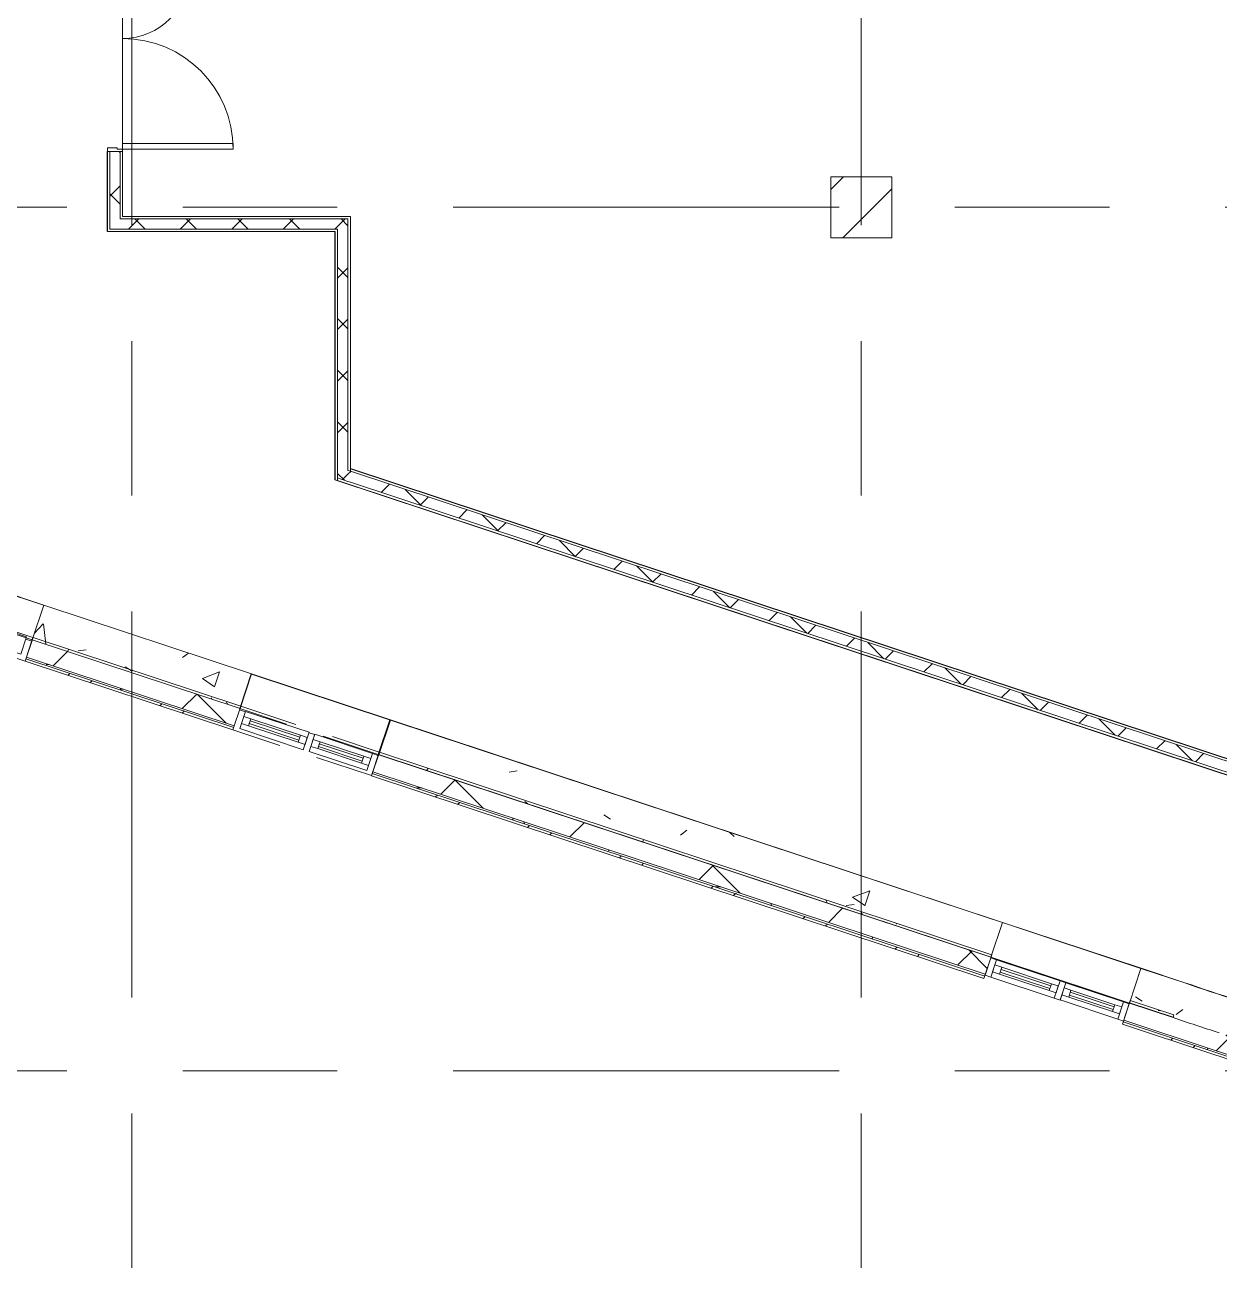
# Model space of a CAD drawing. Header units: millimetres. Extents: x 48966 to 294585, y -43515 to 30344.
# Drawn here: x 65054 to 74873, y -33061 to -22784 of the extents above; entities that cross this region are included whole.
import ezdxf

# ---------------------------------------------------------------- set-up
doc = ezdxf.new("R2010")
doc.units = ezdxf.units.MM
doc.linetypes.add('Осевые', pattern=[6350, 1270, -952.5, 3175, -952.5])
doc.linetypes.add('Сверху', pattern=[793.75, 476.25, -317.5])
for name, color, linetype, lineweight in [('Двери', 7, 'Continuous', 9), ('Импосты витража', 7, 'Continuous', 9), ('Импосты витража-1', 7, 'Continuous', 18), ('Каркас_Импост', 7, 'Continuous', 9), ('Обобщенные модели', 7, 'Continuous', 9), ('Обобщенные модели-1', 7, 'Continuous', 18), ('Общие ребра', 7, 'Continuous', 9), ('Окна', 7, 'Continuous', 9), ('Окна-1', 7, 'Сверху', 9), ('Окна-2', 7, 'Continuous', 18), ('Оси-2', 7, 'Осевые', 9), ('Панель', 7, 'Continuous', 9), ('Перекрытия', 7, 'Continuous', 9), ('Стены', 7, 'Continuous', 9), ('Стены-1', 7, 'Continuous', 18), ('Штриховка разреза-1', 7, 'Continuous', 9)]:
    doc.layers.add(name, color=color, linetype=linetype, lineweight=lineweight)
pattern_1 = [(45, (0, 0), (-212.132, 212.132), []), (135, (0, 0), (-212.132, -212.132), [])]
pattern_2 = [(0, (0, 0), (812.8, 203.2), [67.056, -542.544, 67.056, -542.544, -3251.2]), (0, (0, 0), (812.8, 203.2), [-1219.2, 67.056, -1152.144, 67.056, -542.544, -1422.4]), (0, (0, 0), (812.8, 203.2), [-3048, 67.056, -339.344, 67.056, -948.944]), (120, (304.8, 101.6), (-582.37636, 602.30545), [67.056, -542.544, 67.056, -542.544, -3251.2]), (120, (304.8, 101.6), (-582.37636, 602.30545), [-1219.2, 67.056, -1152.144, 67.056, -542.544, -1422.4]), (120, (304.8, 101.6), (-582.37636, 602.30545), [-3048, 67.056, -339.344, 67.056, -948.944]), (240, (406.4, 508), (-230.42364, -805.50545), [67.056, -542.544, 67.056, -542.544, -3251.2]), (240, (406.4, 508), (-230.42364, -805.50545), [-1219.2, 67.056, -1152.144, 67.056, -542.544, -1422.4]), (240, (406.4, 508), (-230.42364, -805.50545), [-3048, 67.056, -339.344, 67.056, -948.944])]
pattern_3 = [(45, (0, 0), (-502.8943, 502.8943), []), (45, (0, 762), (-502.8943, 502.8943), [])]
pattern_4 = [(45, (0, 0), (-707.107, 707.107), []), (135, (0, 0), (-707.107, -707.107), [])]
pattern_5 = [(50, (0, 0), (1457.472, -127.512), [152.4, -1676.4]), (355, (0, 0), (-281.942, 1528.454), [121.92, -1341.12]), (100.451, (121.5, -10.6), (1175.54, 1400.933), [129.52, -1424.72]), (46.184, (0, 406.4), (2168.632, -336.34), [228.6, -2514.6]), (96.636, (180.7, 378.4), (1899.22, 1979.42), [194.28, -2137.08]), (351.184, (0, 406.4), (1899.24, 1979.4), [182.88, -2011.68]), (21, (203.2, 304.8), (1212.915, -818.121), [152.4, -1676.4]), (326, (203.2, 304.8), (494.417, 1473.504), [121.92, -1341.12]), (71.451, (304.3, 236.6), (1707.337, 655.37), [129.52, -1424.72]), (37.5, (0, 0), (24.7094, 676.4402), [67.056, -1257.808, 67.056, -1294.384, -1346.2]), (37.5, (0, 0), (24.7094, 676.4402), [-2686.304, 67.056, -1279.144]), (7.5, (0, 0), (534.558, 801.444), [67.056, -709.168, 67.056, -1227.328, -513.08]), (7.5, (0, 0), (534.558, 801.444), [-2070.608, 67.056, -446.024]), (327.5, (-453.14, 0), (1084.7275, -45.8312), [67.056, -440.944, 67.056, -1517.904, -2103.12]), (327.5, (-453.14, 0), (1084.7275, -45.8312), [-2092.96, 67.056, -2036.064]), (317.5, (-656.3, 0), (1185.035, 203.414), [67.056, -593.344, 67.056, -985.52, -1493.52]), (317.5, (-656.3, 0), (1185.035, 203.414), [-1712.976, 67.056, -1426.464])]

# ---------------------------------------------------------------- blocks, each defined once
blk = doc.blocks.new('Обобщенные модели 8 - Обобщенные модели 7-1067283-План 4-го этажа на отм_ _8_400')
at = {"layer": 'Обобщенные модели'}
h = blk.add_hatch(dxfattribs=at)
h.set_pattern_fill('FP_7', color=256, style=0, pattern_type=2)
h.set_pattern_definition([(45, (0, 0), (-493.914, 493.914), []), (45, (493.9, 0), (-493.914, 493.914), [873.125, -174.625, 6.706, -167.919])])
h.paths.add_polyline_path([(72182, -24533), (72182, -24033), (71682, -24033), (71682, -24533)], flags=0)
at = {"layer": 'Обобщенные модели-1'}
for p, q in [((72182, -24033), (71682, -24033)), ((71682, -24033), (71682, -24533)), ((72182, -24533), (72182, -24033)), ((71682, -24533), (72182, -24533))]:
    blk.add_line(p, q, dxfattribs=at)
blk = doc.blocks.new('Дверь - Полуторная_001 - ДВ3__21-15-6256103-План 4-го этажа на отм_ _8_400')
at = {"layer": 'Двери'}
for p, q in [((-729, -63), (-684, -63)), ((-729, -972), (-729, -63)), ((-684, -63), (-684, -972)), ((729, -63), (684, -63)), ((684, -63), (684, -612)), ((729, -612), (729, -63)), ((684, -612), (729, -612)), ((-684, -972), (-729, -972))]:
    blk.add_line(p, q, dxfattribs=at)
for centre, radius, start, end in [((-729, -63), 909, 270, 0), ((729, -63), 549, 180, 270)]:
    blk.add_arc(centre, radius, start, end, dxfattribs=at)
at = {"layer": 'Каркас_Импост'}
for p, q in [((-750, 62), (-720, 62)), ((-750, -63), (-750, 62)), ((-720, 62), (-720, -18)), ((720, 62), (750, 62)), ((720, -18), (720, 62)), ((750, 62), (750, -63)), ((-730, -63), (-750, -63)), ((-730, -18), (-730, -63)), ((-720, -18), (-730, -18)), ((730, -18), (720, -18)), ((730, -63), (730, -18)), ((750, -63), (730, -63))]:
    blk.add_line(p, q, dxfattribs=at)
at = {"layer": 'Панель'}
for p, q in [((-684, -63), (-729, -63)), ((-729, -63), (-729, -972)), ((-684, -972), (-684, -63)), ((684, -63), (729, -63)), ((684, -612), (684, -63)), ((729, -63), (729, -612)), ((729, -612), (684, -612)), ((-729, -972), (-684, -972))]:
    blk.add_line(p, q, dxfattribs=at)
blk = doc.blocks.new('M_Окно-Квадратный проем - 1200 x 11450 mm-V1-План 4-го этажа на отм_ _8_400')
at = {"layer": 'Окна'}
for p, q in [((-608, -102), (-608, 102)), ((592, 102), (592, -102))]:
    blk.add_line(p, q, dxfattribs=at)
at = {"layer": 'Окна-1'}
for p, q in [((-608, 102), (592, 102)), ((592, -102), (-608, -102))]:
    blk.add_line(p, q, dxfattribs=at)
blk = doc.blocks.new('M_Окно-Квадратный проем - 1200 x 11450 mm-2096964-План 4-го этажа на отм_ _8_400')
at = {"layer": 'Окна'}
for p, q in [((-608, -150), (-608, 150)), ((592, 150), (592, -150))]:
    blk.add_line(p, q, dxfattribs=at)
at = {"layer": 'Окна-1'}
for p, q in [((-608, 150), (592, 150)), ((592, -150), (-608, -150))]:
    blk.add_line(p, q, dxfattribs=at)
blk = doc.blocks.new('M_Окно-Квадратный проем - 1200 x 11450 mm-V2-План 4-го этажа на отм_ _8_400')
at = {"layer": 'Окна'}
for p, q in [((-608, -150), (-608, 150)), ((592, 150), (592, -150))]:
    blk.add_line(p, q, dxfattribs=at)
at = {"layer": 'Окна-1'}
for p, q in [((-608, 150), (592, 150)), ((592, -150), (-608, -150))]:
    blk.add_line(p, q, dxfattribs=at)
blk = doc.blocks.new('Панель окно - Верхнее левое-8291077-План 4-го этажа на отм_ _8_400')
at = {"layer": 'Окна'}
for p, q in [((215, 30), (-215, 30)), ((-215, 30), (-215, -30)), ((215, -30), (215, 30)), ((-215, -30), (215, -30))]:
    blk.add_line(p, q, dxfattribs=at)
at = {"layer": 'Окна-2'}
for p, q in [((-215, 30), (-275, 30)), ((-275, 30), (-275, -30)), ((-215, -30), (-215, 30)), ((215, 12), (-215, 12)), ((-215, 12), (-215, -12)), ((215, 30), (215, -30)), ((275, 30), (215, 30)), ((215, -12), (215, 12)), ((275, -30), (275, 30)), ((-275, -30), (-215, -30)), ((-215, -12), (215, -12)), ((215, -30), (275, -30))]:
    blk.add_line(p, q, dxfattribs=at)
blk = doc.blocks.new('Прямоугольный импост - Прямоугольный импост 1-1408413-План 4-го этажа на отм_ _8_400')
at = {"layer": 'Импосты витража'}
for p, q in [((66821, -28569), (66868, -28427)), ((66868, -28427), (67390, -28599)), ((67343, -28742), (66821, -28569)), ((67390, -28599), (67343, -28742))]:
    blk.add_line(p, q, dxfattribs=at)
blk = doc.blocks.new('Панель окно - Верхнее левое-8291068-План 4-го этажа на отм_ _8_400')
at = {"layer": 'Окна'}
for p, q in [((215, 30), (-215, 30)), ((-215, 30), (-215, -30)), ((215, -30), (215, 30)), ((-215, -30), (215, -30))]:
    blk.add_line(p, q, dxfattribs=at)
at = {"layer": 'Окна-2'}
for p, q in [((-215, 30), (-275, 30)), ((-275, 30), (-275, -30)), ((-215, -30), (-215, 30)), ((215, 12), (-215, 12)), ((-215, 12), (-215, -12)), ((215, 30), (215, -30)), ((275, 30), (215, 30)), ((215, -12), (215, 12)), ((275, -30), (275, 30)), ((-275, -30), (-215, -30)), ((-215, -12), (215, -12)), ((215, -30), (275, -30))]:
    blk.add_line(p, q, dxfattribs=at)
blk = doc.blocks.new('Панель окно - Верхнее правое-8291085-План 4-го этажа на отм_ _8_400')
at = {"layer": 'Окна'}
for p, q in [((190, 30), (-190, 30)), ((-190, 30), (-190, -30)), ((190, -30), (190, 30)), ((-190, -30), (190, -30))]:
    blk.add_line(p, q, dxfattribs=at)
at = {"layer": 'Окна-2'}
for p, q in [((-190, 30), (-250, 30)), ((-250, 30), (-250, -30)), ((-190, -30), (-190, 30)), ((190, 12), (-190, 12)), ((-190, 12), (-190, -12)), ((190, 30), (190, -30)), ((250, 30), (190, 30)), ((190, -12), (190, 12)), ((250, -30), (250, 30)), ((-250, -30), (-190, -30)), ((-190, -12), (190, -12)), ((190, -30), (250, -30))]:
    blk.add_line(p, q, dxfattribs=at)
blk = doc.blocks.new('Прямоугольный импост - Прямоугольный импост 1-2125261-План 4-го этажа на отм_ _8_400')
at = {"layer": 'Импосты витража-1'}
for p, q in [((0, 75), (-50, 75)), ((-50, 75), (-50, -75)), ((0, -75), (0, 75)), ((-50, -75), (0, -75))]:
    blk.add_line(p, q, dxfattribs=at)
blk = doc.blocks.new('Прямоугольный импост - Прямоугольный импост 1-2125196-План 4-го этажа на отм_ _8_400')
at = {"layer": 'Импосты витража-1'}
for p, q in [((-50, 75), (0, 75)), ((-50, -75), (-50, 75)), ((0, 75), (0, -75)), ((0, -75), (-50, -75))]:
    blk.add_line(p, q, dxfattribs=at)
blk = doc.blocks.new('Прямоугольный импост - Прямоугольный импост 1-1784114-План 4-го этажа на отм_ _8_400')
at = {"layer": 'Импосты витража'}
for p, q in [((73566, -30800), (73613, -30658)), ((73613, -30658), (74088, -30815)), ((74041, -30957), (73566, -30800)), ((74088, -30815), (74041, -30957))]:
    blk.add_line(p, q, dxfattribs=at)
blk = doc.blocks.new('M_Окно-Квадратный проем - 1200 x 12300 mm-2113068-План 4-го этажа на отм_ _8_400')
at = {"layer": 'Окна'}
for p, q in [((-608, -150), (-608, 150)), ((592, 150), (592, -150))]:
    blk.add_line(p, q, dxfattribs=at)
at = {"layer": 'Окна-1'}
for p, q in [((-608, 150), (592, 150)), ((592, -150), (-608, -150))]:
    blk.add_line(p, q, dxfattribs=at)
blk = doc.blocks.new('Прямоугольный импост - Прямоугольный импост 1-6622440-План 4-го этажа на отм_ _8_400')
at = {"layer": 'Импосты витража'}
for p, q in [((64962, -27780), (65067, -27815)), ((65067, -27815), (65019, -27957)), ((65019, -27957), (64914, -27922))]:
    blk.add_line(p, q, dxfattribs=at)
blk = doc.blocks.new('Прямоугольный импост - Прямоугольный импост 1-2268539-План 4-го этажа на отм_ _8_400')
at = {"layer": 'Импосты витража-1'}
for p, q in [((-25, 75), (25, 75)), ((-25, -75), (-25, 75)), ((25, 75), (25, -75)), ((25, -75), (-25, -75))]:
    blk.add_line(p, q, dxfattribs=at)
blk = doc.blocks.new('Панель окно - Верхнее правое-8291086-План 4-го этажа на отм_ _8_400')
at = {"layer": 'Окна'}
for p, q in [((190, 30), (-190, 30)), ((-190, 30), (-190, -30)), ((190, -30), (190, 30)), ((-190, -30), (190, -30))]:
    blk.add_line(p, q, dxfattribs=at)
at = {"layer": 'Окна-2'}
for p, q in [((-190, 30), (-250, 30)), ((-250, 30), (-250, -30)), ((-190, -30), (-190, 30)), ((190, 12), (-190, 12)), ((-190, 12), (-190, -12)), ((190, 30), (190, -30)), ((250, 30), (190, 30)), ((190, -12), (190, 12)), ((250, -30), (250, 30)), ((-250, -30), (-190, -30)), ((-190, -12), (190, -12)), ((190, -30), (250, -30))]:
    blk.add_line(p, q, dxfattribs=at)

msp = doc.modelspace()

# ---------------------------------------------------------------- hatches: boundary and pattern name
at = {"layer": 'Штриховка разреза-1'}
h = msp.add_hatch(dxfattribs=at)
h.set_pattern_fill('FP_5', color=256, style=0, pattern_type=2)
h.set_pattern_definition(pattern_1)
h.paths.add_polyline_path([(65836.6, -24462.9), (65836.6, -23825.4), (65751.6, -23825.4), (65751.6, -24462.9)], flags=0)
h.paths.add_polyline_path([(65836.6, -22325.4), (65836.6, -20232.9), (65751.6, -20232.9), (65751.6, -22325.4)], flags=0)
h.paths.add_polyline_path([(65836.6, -19932.9), (65836.6, -15810.4), (65751.6, -15810.4), (65751.6, -19932.9)], flags=0)
h = msp.add_hatch(dxfattribs=at)
h.set_pattern_fill('FP_5', color=256, style=0, pattern_type=2)
h.set_pattern_definition(pattern_1)
h.paths.add_polyline_path([(67710.1, -24462.9), (67710.1, -24377.9), (65836.6, -24377.9), (65836.6, -24462.9), (67625.1, -24462.9)], flags=0)
h = msp.add_hatch(dxfattribs=at)
h.set_pattern_fill('FP_5', color=256, style=0, pattern_type=2)
h.set_pattern_definition(pattern_1)
h.paths.add_polyline_path([(67710.1, -26536.3), (67710.1, -24462.9), (67625.1, -24462.9), (67625.1, -26508.1)], flags=0)
h = msp.add_hatch(dxfattribs=at)
h.set_pattern_fill('FP_1', color=256, style=0, pattern_type=2)
h.set_pattern_definition(pattern_2)
h.paths.add_polyline_path([(74495.7, -30941.9), (74502.2, -30922.9), (74144.1, -30804.5), (74137.8, -30823.5), (74199.7, -30843.9)], flags=0)
h.paths.add_polyline_path([(72998.5, -30446.6), (73004.8, -30427.6), (67968.2, -28761.6), (67961.9, -28780.5), (70744, -29700.8)], flags=0)
h.paths.add_polyline_path([(66822.6, -28403.7), (66828.9, -28384.7), (65120, -27819.4), (65113.7, -27838.4)], flags=0)
h.paths.add_polyline_path([(63974.4, -27461.5), (63980.7, -27442.5), (62271.8, -26877.2), (62265.5, -26896.2), (63952.5, -27454.3)], flags=0)
h.paths.add_polyline_path([(61126.2, -26519.3), (61132.5, -26500.4), (60186.2, -26187.3), (60179.3, -26206.1), (60556.7, -26331)], flags=0)
h = msp.add_hatch(dxfattribs=at)
h.set_pattern_fill('FP_3', color=256, style=0, pattern_type=2)
h.set_pattern_definition(pattern_4)
h.paths.add_polyline_path([(74826.1, -31209.2), (74873.4, -31069.1), (74683.8, -31007.8), (74137.8, -30823.5), (74090.7, -30965.9), (74199.7, -31001.9)], flags=0)
h.paths.add_polyline_path([(72951.4, -30589), (72998.5, -30446.6), (67961.9, -28780.5), (67914.8, -28923), (70266.3, -29700.8)], flags=0)
h.paths.add_polyline_path([(66775.5, -28546.1), (66822.6, -28403.7), (65113.7, -27838.4), (65066.6, -27980.8)], flags=0)
h.paths.add_polyline_path([(63927.3, -27603.9), (63974.4, -27461.5), (62265.5, -26896.2), (62218.4, -27038.6), (63474.9, -27454.3)], flags=0)
h.paths.add_polyline_path([(61079.1, -26661.8), (61126.2, -26519.3), (60179.3, -26206.1), (60127.7, -26347)], flags=0)
h = msp.add_hatch(dxfattribs=at)
h.set_pattern_fill('FP_2', color=256, style=0, pattern_type=2)
h.set_pattern_definition(pattern_3)
h.paths.add_polyline_path([(74814.9, -31242.3), (74821.3, -31223.4), (74086, -30980.1), (74079.7, -30999.1), (74199.7, -31038.8)], flags=0)
h.paths.add_polyline_path([(72940.4, -30622.3), (72946.7, -30603.3), (67910.1, -28937.2), (67903.8, -28956.2), (70154.9, -29700.8)], flags=0)
h.paths.add_polyline_path([(66764.5, -28579.3), (66770.8, -28560.3), (65061.9, -27995), (65055.6, -28014)], flags=0)
h.paths.add_polyline_path([(63916.3, -27637.2), (63922.6, -27618.2), (62213.7, -27052.9), (62207.4, -27071.9), (63363.4, -27454.3)], flags=0)
h.paths.add_polyline_path([(61068.1, -26695), (61074.4, -26676), (60122.5, -26361.1), (60115.6, -26379.9)], flags=0)
h = msp.add_hatch(dxfattribs=at)
h.set_pattern_fill('FP_1', color=256, style=0, pattern_type=2)
h.set_pattern_definition(pattern_2)
h.paths.add_polyline_path([(74821.3, -31223.4), (74826.1, -31209.2), (74090.7, -30965.9), (74086, -30980.1), (74199.7, -31017.7)], flags=0)
h.paths.add_polyline_path([(72946.7, -30603.3), (72951.4, -30589), (67914.8, -28923), (67910.1, -28937.2), (70218.6, -29700.8)], flags=0)
h.paths.add_polyline_path([(66770.8, -28560.3), (66775.5, -28546.1), (65066.6, -27980.8), (65061.9, -27995)], flags=0)
h.paths.add_polyline_path([(63922.6, -27618.2), (63927.3, -27603.9), (62218.4, -27038.6), (62213.7, -27052.9), (63427.1, -27454.3)], flags=0)
h.paths.add_polyline_path([(61074.4, -26676), (61079.1, -26661.8), (60127.7, -26347), (60122.5, -26361.1)], flags=0)
h = msp.add_hatch(dxfattribs=at)
h.set_pattern_fill('FP_5', color=256, style=0, pattern_type=2)
h.set_pattern_definition(pattern_1)
h.paths.add_polyline_path([(75862.2, -29232.9), (75885.5, -29151.1), (67710.1, -26446.7), (67710.1, -26536.3), (75820.2, -29219)], flags=0)
h = msp.add_hatch(dxfattribs=at)
h.set_pattern_fill('FP_8', color=256, style=0, pattern_type=2)
h.set_pattern_definition(pattern_5)
h.paths.add_polyline_path([(66822.5, -28403.9), (66916.8, -28119.1), (65208.1, -27553.4), (65113.8, -27838.2)], flags=0)
h.paths.add_polyline_path([(63974.6, -27461.1), (64068.9, -27176.3), (62368.3, -26613.3), (62274.1, -26898.1), (63953.9, -27454.3)], flags=0)
h = msp.add_hatch(dxfattribs=at)
h.set_pattern_fill('FP_8', color=256, style=0, pattern_type=2)
h.set_pattern_definition(pattern_5)
h.paths.add_polyline_path([(74495.1, -30943.6), (74591.6, -30659.5), (74231.4, -30540.4), (74137.2, -30825.2), (74199.7, -30845.9)], flags=0)
h.paths.add_polyline_path([(72997.9, -30448.3), (73092.2, -30163.5), (68058.6, -28498.5), (67964.4, -28783.3), (70738.1, -29700.8)], flags=0)
h = msp.add_hatch(dxfattribs=at)
h.set_pattern_fill('FP_8', color=256, style=0, pattern_type=2)
h.set_pattern_definition(pattern_5)
h.paths.add_polyline_path([(77510.8, -31613.3), (77541.3, -31314.9), (77533, -31314.1), (77488.6, -31611.1), (77499.7, -31612.2)], flags=0)
h.paths.add_polyline_path([(76301.8, -31433.3), (76346.3, -31136.3), (75990.3, -31060.7), (75636.5, -30975.2), (75285.3, -30879.8), (74936.9, -30774.5), (74591.6, -30659.5), (74495.1, -30943.6), (74683.8, -31007.8), (74874.1, -31067), (74880.5, -31048.1), (75207.5, -31155.5), (75537.6, -31253.2), (75870.4, -31341), (76085.7, -31388.9)], flags=0)
h = msp.add_hatch(dxfattribs=at)
h.set_pattern_fill('FP_3', color=256, style=0, pattern_type=2)
h.set_pattern_definition(pattern_4)
h.paths.add_polyline_path([(78736.3, -31853.5), (78735.9, -31703.5), (78435, -31701.3), (78134.3, -31691.2), (77833.9, -31673.5), (77534.1, -31647.9), (77511.7, -31796.4), (77817.2, -31822.6), (78123.3, -31840.9), (78429.7, -31851.2)], flags=0)
h.paths.add_polyline_path([(76325.1, -31617.8), (76347.4, -31469.3), (75974.4, -31386.9), (75604.2, -31292.3), (75237.3, -31185.7), (74873.4, -31069.1), (74826.1, -31209.2), (75121.4, -31306.6), (75419.1, -31396.3), (75719.1, -31478.1), (76021.2, -31551.9)], flags=0)
h = msp.add_hatch(dxfattribs=at)
h.set_pattern_fill('FP_2', color=256, style=0, pattern_type=2)
h.set_pattern_definition(pattern_3)
h.paths.add_polyline_path([(78736.4, -31888.5), (78736.4, -31868.5), (78429.2, -31866.2), (78122.2, -31855.9), (77815.5, -31837.6), (77509.5, -31811.3), (77506.5, -31831.1), (77813.3, -31857.4), (78120.7, -31875.8), (78428.5, -31886.2)], flags=0)
h.paths.add_polyline_path([(76319.9, -31652.5), (76322.8, -31632.6), (76018.4, -31566.7), (75715.8, -31492.7), (75332.1, -31385.7), (75117.1, -31321), (74821.3, -31223.4), (74814.9, -31242.3), (75111.3, -31340.2), (75410.3, -31430.2), (75711.5, -31512.2), (76014.7, -31586.4)], flags=0)
h = msp.add_hatch(dxfattribs=at)
h.set_pattern_fill('FP_1', color=256, style=0, pattern_type=2)
h.set_pattern_definition(pattern_2)
h.paths.add_polyline_path([(78736.4, -31868.5), (78736.3, -31853.5), (78429.7, -31851.2), (78123.3, -31840.9), (77817.2, -31822.6), (77511.7, -31796.4), (77509.5, -31811.3), (77815.5, -31837.6), (78122.2, -31855.9), (78429.2, -31866.2)], flags=0)
h.paths.add_polyline_path([(76322.8, -31632.6), (76325.1, -31617.8), (76021.2, -31551.9), (75719.1, -31478.1), (75384.1, -31385.7), (75121.4, -31306.6), (74826.1, -31209.2), (74821.3, -31223.4), (75117.1, -31321), (75415.3, -31410.8), (75715.8, -31492.7), (76018.4, -31566.7)], flags=0)

# ---------------------------------------------------------------- linework, layer by layer
at = {"layer": 'Общие ребра'}
for p, q in [((65731.6, -23825.4), (65731.6, -24482.9)), ((65731.6, -24482.9), (65731.6, -23825.4)), ((65751.6, -24462.9), (65751.6, -23825.4)), ((65836.6, -24377.9), (65836.6, -23825.4)), ((65856.6, -24357.9), (65856.6, -23825.4)), ((65856.6, -24377.9), (65836.6, -24377.9)), ((67710.1, -24377.9), (65856.6, -24377.9)), ((67710.1, -24377.9), (67710.1, -24462.9)), ((65836.6, -24462.9), (65751.6, -24462.9)), ((65856.6, -24462.9), (65836.6, -24462.9)), ((67625.1, -24462.9), (65856.6, -24462.9)), ((67625.1, -24462.9), (67625.1, -24482.9)), ((67625.1, -26508.1), (67625.1, -24482.9)), ((67710.1, -24462.9), (67710.1, -24482.9)), ((67710.1, -26446.7), (67710.1, -24482.9)), ((67625.1, -26529.2), (67625.1, -26508.1)), ((67710.1, -26536.3), (67625.1, -26508.1)), ((67625.1, -26529.2), (67625.1, -26508.1)), ((67730.1, -26453.4), (67710.1, -26446.7)), ((67730.1, -26432.3), (67730.1, -26453.4)), ((67730.1, -26453.4), (75885.5, -29151.1)), ((67730.1, -26542.9), (67710.1, -26536.3)), ((67730.1, -26542.9), (75862.2, -29232.9)), ((65113.7, -27838.4), (66822.6, -28403.7)), ((65061.9, -27995), (66770.8, -28560.3)), ((65066.6, -27980.8), (66775.5, -28546.1)), ((67961.9, -28780.5), (72998.5, -30446.6)), ((67910.1, -28937.2), (72946.7, -30603.3)), ((67914.8, -28923), (72951.4, -30589)), ((74137.8, -30823.5), (74495.7, -30941.9)), ((74495.7, -30941.9), (74502.2, -30922.9)), ((74502.2, -30922.9), (74495.7, -30941.9)), ((74086, -30980.1), (74821.3, -31223.4)), ((74090.7, -30965.9), (74826.1, -31209.2)), ((74495.1, -30943.6), (74495.7, -30941.9)), ((74495.7, -30941.9), (74495.1, -30943.6))]:
    msp.add_line(p, q, dxfattribs=at)
for centre, radius, start, end in [((78856.6, -18429.1), 13252.8, 250.78586, 252.50885), ((78856.6, -18429.1), 13252.8, 250.78586, 252.50885), ((78673.1, -20051), 11817.7, 250.9776, 258.52869), ((78673.1, -20051), 11802.7, 250.97715, 258.52499)]:
    msp.add_arc(centre, radius, start, end, dxfattribs=at)
at = {"layer": 'Оси-2'}
for p, q in [((65931.6, 25417.1), (65931.6, -41737.8)), ((71931.6, 25417.1), (71931.6, -41737.8)), ((150171.6, -24282.9), (50565.6, -24282.9)), ((150171.6, -31382.9), (50565.6, -31382.9))]:
    msp.add_line(p, q, dxfattribs=at)
at = {"layer": 'Перекрытия'}
for p, q in [((65856.6, -20232.9), (65856.6, -24357.9)), ((65856.6, -23825.4), (65856.6, -22325.4)), ((65731.6, -24482.9), (65731.6, -23825.4)), ((65731.6, -23825.4), (65856.6, -23825.4)), ((71681.6, -24532.9), (71681.6, -24032.9)), ((71681.6, -24032.9), (72181.6, -24032.9)), ((72181.6, -24032.9), (72181.6, -24532.9)), ((65856.6, -24357.9), (67730.1, -24357.9)), ((67730.1, -24357.9), (67730.1, -26432.3)), ((67605.1, -24482.9), (65731.6, -24482.9)), ((67605.1, -26522.6), (67605.1, -24482.9)), ((72181.6, -24532.9), (71681.6, -24532.9)), ((67730.1, -26432.3), (75890.9, -29131.8)), ((75856.7, -29252.2), (67605.1, -26522.6)), ((64068.1, -27178.5), (65207.4, -27555.3)), ((65060.1, -27834.1), (65109.7, -27850.5)), ((66916.3, -28120.6), (74591.6, -30659.5)), ((66819.1, -28414.4), (66866.6, -28430.1)), ((67388.9, -28602.4), (67436.4, -28618.1)), ((67911.2, -28774.7), (67958.7, -28790.4)), ((72996.6, -30452.4), (74136.2, -30828.4))]:
    msp.add_line(p, q, dxfattribs=at)
at = {"layer": 'Стены'}
for p, q in [((68058.6, -28498.5), (66916.3, -28120.6)), ((66916.9, -28118.7), (68059.2, -28496.6)), ((73092.2, -30163.5), (72997.9, -30448.3)), ((73092.2, -30163.5), (74231.4, -30540.4)), ((74231.4, -30540.4), (73092.2, -30163.5)), ((73092.8, -30161.6), (74232.1, -30538.5)), ((74137.2, -30825.2), (72997.9, -30448.3)), ((74231.4, -30540.4), (74137.2, -30825.2))]:
    msp.add_line(p, q, dxfattribs=at)
at = {"layer": 'Стены-1'}
for p, q in [((65731.6, -23825.4), (65729.6, -23825.4)), ((65729.6, -23825.4), (65729.6, -24482.9)), ((65856.6, -23825.4), (65731.6, -23825.4)), ((67730.1, -24357.9), (65856.6, -24357.9)), ((67730.1, -24377.9), (67730.1, -24357.9)), ((67730.1, -24482.9), (67730.1, -24377.9)), ((65731.6, -24482.9), (65751.6, -24482.9)), ((65751.6, -24482.9), (65856.6, -24482.9)), ((65856.6, -24482.9), (67605.1, -24482.9)), ((67605.1, -24482.9), (67603.1, -24482.9)), ((67603.1, -24484.9), (67603.1, -26521.9)), ((67605.1, -24482.9), (67605.1, -26522.6)), ((67605.1, -26522.6), (67605.1, -24482.9)), ((67730.1, -26432.3), (67730.1, -24482.9)), ((75890.9, -29131.8), (67730.1, -26432.3)), ((75891.5, -29129.9), (67732.1, -26430.8)), ((67732.1, -26432.9), (75890.9, -29131.8)), ((67603.1, -26521.9), (67603.1, -26524)), ((67603.1, -26524), (75856.2, -29254.1)), ((67605.1, -26522.6), (67625.1, -26529.2)), ((75856.7, -29252.2), (67605.1, -26522.6)), ((67625.1, -26529.2), (67730.1, -26563.9)), ((67730.1, -26563.9), (75856.7, -29252.2)), ((65208.1, -27553.4), (65113.8, -27838.2)), ((66916.8, -28119.1), (65208.1, -27553.4)), ((65120, -27819.4), (65055.6, -28014)), ((65113.8, -27838.2), (66822.5, -28403.9)), ((66828.9, -28384.7), (65120, -27819.4)), ((65055.6, -28014), (66764.5, -28579.3)), ((66822.5, -28403.9), (66916.8, -28119.1)), ((66764.5, -28579.3), (66828.9, -28384.7)), ((68058.6, -28498.5), (67964.4, -28783.3)), ((68059.2, -28496.6), (68058.6, -28498.5)), ((73092.2, -30163.5), (68058.6, -28498.5)), ((68058.6, -28498.5), (73092.2, -30163.5)), ((73092.8, -30161.6), (68059.2, -28496.6)), ((67968.2, -28761.6), (67903.8, -28956.2)), ((73004.8, -30427.6), (67968.2, -28761.6)), ((67964.4, -28783.3), (72997.9, -30448.3)), ((67903.8, -28956.2), (72940.4, -30622.3)), ((72997.9, -30448.3), (73092.2, -30163.5)), ((73092.2, -30163.5), (73092.8, -30161.6)), ((72940.4, -30622.3), (73004.8, -30427.6)), ((74231.4, -30540.4), (74137.2, -30825.2)), ((74232.1, -30538.5), (74231.4, -30540.4)), ((74591.6, -30659.5), (74231.4, -30540.4)), ((74231.4, -30540.4), (74591.6, -30659.5)), ((74592.3, -30657.6), (74232.1, -30538.5)), ((74144.1, -30804.5), (74079.7, -30999.1)), ((74137.2, -30825.2), (74495.1, -30943.6)), ((74502.2, -30922.9), (74144.1, -30804.5)), ((74079.7, -30999.1), (74814.9, -31242.3))]:
    msp.add_line(p, q, dxfattribs=at)
for centre, radius, start, end in [((78856.6, -18429.1), 12952.8, 250.77538, 258.82497), ((78856.6, -18429.1), 12952.8, 250.77538, 258.80471), ((78856.6, -18429.1), 12950.8, 250.7753, 258.80471), ((78673.1, -20051), 11837.7, 250.97821, 258.53361)]:
    msp.add_arc(centre, radius, start, end, dxfattribs=at)

# ---------------------------------------------------------------- block references
at = {"layer": 'Двери', "rotation": 89.9999999999999}
msp.add_blockref('Дверь - Полуторная_001 - ДВ3__21-15-6256103-План 4-го этажа на отм_ _8_400', (65794.1, -23075.4), dxfattribs=at)
at = {"layer": 'Импосты витража'}
for name in ['Прямоугольный импост - Прямоугольный импост 1-6622440-План 4-го этажа на отм_ _8_400', 'Прямоугольный импост - Прямоугольный импост 1-1408413-План 4-го этажа на отм_ _8_400', 'Прямоугольный импост - Прямоугольный импост 1-1784114-План 4-го этажа на отм_ _8_400']:
    msp.add_blockref(name, (0, 0), dxfattribs=at)
for name, p, rotation in [('Прямоугольный импост - Прямоугольный импост 1-1784114-План 4-го этажа на отм_ _8_400', (-6168.9, 2059.5), 359.987001627123), ('Прямоугольный импост - Прямоугольный импост 1-2125261-План 4-го этажа на отм_ _8_400', (72972.6, -30524.9), 161.6961850943908), ('Прямоугольный импост - Прямоугольный импост 1-1408413-План 4-го этажа на отм_ _8_400', (6169.4, -2058.1), 0.01299837287695399)]:
    msp.add_blockref(name, p, dxfattribs=dict(at, rotation=rotation))
at = {"layer": 'Импосты витража', "extrusion": (0, 0, -1), "rotation": 198.3038149056092}
for name, p in [('Прямоугольный импост - Прямоугольный импост 1-2268539-План 4-го этажа на отм_ _8_400', (-73566, -30721.2)), ('Прямоугольный импост - Прямоугольный импост 1-2125196-План 4-го этажа на отм_ _8_400', (-74111.9, -30901.8))]:
    msp.add_blockref(name, p, dxfattribs=at)
at = {"layer": 'Обобщенные модели'}
msp.add_blockref('Обобщенные модели 8 - Обобщенные модели 7-1067283-План 4-го этажа на отм_ _8_400', (0, 0), dxfattribs=at)
at = {"layer": 'Окна'}
for name, p, rotation in [('M_Окно-Квадратный проем - 1200 x 12300 mm-2113068-План 4-го этажа на отм_ _8_400', (64599.1, -27509.8), 341.6831867215141), ('M_Окно-Квадратный проем - 1200 x 11450 mm-V1-План 4-го этажа на отм_ _8_400', (64510.4, -27725.7), 161.696185094391), ('M_Окно-Квадратный проем - 1200 x 11450 mm-V2-План 4-го этажа на отм_ _8_400', (67444.6, -28453.3), 341.6831867215145), ('M_Окно-Квадратный проем - 1200 x 11450 mm-V1-План 4-го этажа на отм_ _8_400', (67358.6, -28667.9), 161.696185094391), ('Панель окно - Верхнее левое-8291077-План 4-го этажа на отм_ _8_400', (67105.3, -28584.1), 341.6831867215143), ('Панель окно - Верхнее правое-8291086-План 4-го этажа на отм_ _8_400', (67651.1, -28764.9), 341.6831867215143), ('M_Окно-Квадратный проем - 1200 x 11450 mm-2096964-План 4-го этажа на отм_ _8_400', (73606.8, -30491.5), 161.6998507353256), ('Панель окно - Верхнее левое-8291068-План 4-го этажа на отм_ _8_400', (73281.2, -30627), 341.6961850943908), ('Панель окно - Верхнее правое-8291085-План 4-го этажа на отм_ _8_400', (73827.1, -30807.6), 341.6961850943908)]:
    msp.add_blockref(name, p, dxfattribs=dict(at, rotation=rotation))

doc.saveas('drawing.dxf')
